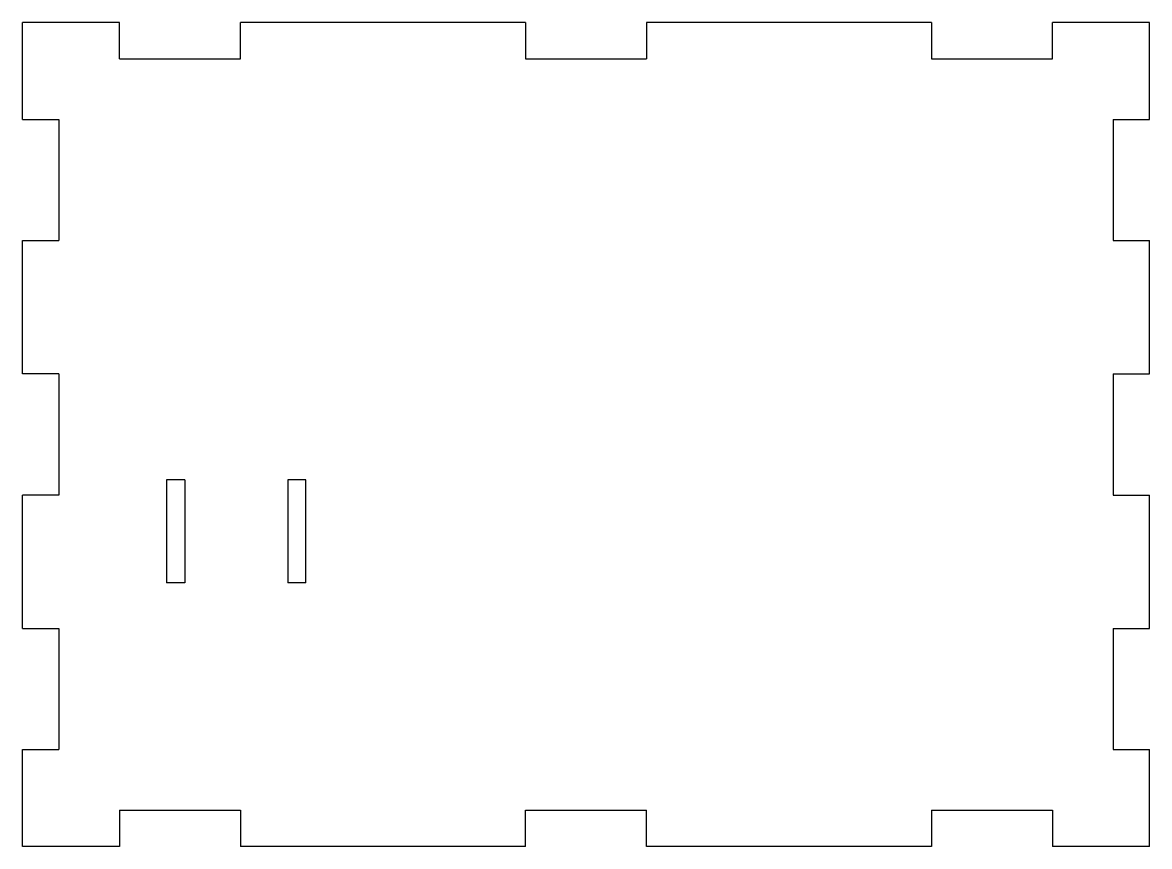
# Model space of a CAD drawing. Extents: x -118 to 68, y -68 to 68.
import ezdxf

# ---------------------------------------------------------------- set-up
doc = ezdxf.new("R2010")
doc.units = 0
doc.layers.add('VISIBLE', color=7, linetype='CONTINUOUS')

msp = doc.modelspace()

# ---------------------------------------------------------------- linework, layer by layer
at = {"layer": 'VISIBLE'}
for p, q in [((-102, 68), (-118, 68)), ((-118, 52), (-118, 68)), ((-102, 62), (-102, 68)), ((-35, 68), (-82, 68)), ((-82, 62), (-82, 68)), ((-35, 68), (-35, 62)), ((32, 68), (-15, 68)), ((-15, 68), (-15, 62)), ((32, 68), (32, 62)), ((68, 68), (52, 68)), ((52, 62), (52, 68)), ((68, 52), (68, 68)), ((-102, 62), (-82, 62)), ((-35, 62), (-15, 62)), ((32, 62), (52, 62)), ((-118, 52), (-112, 52)), ((-112, 52), (-112, 32)), ((62, 52), (62, 32)), ((62, 52), (68, 52)), ((-118, 32), (-112, 32)), ((-118, 10), (-118, 32)), ((62, 32), (68, 32)), ((68, 10), (68, 32)), ((-112, 10), (-118, 10)), ((-112, 10), (-112, -10)), ((62, 10), (62, -10)), ((62, 10), (68, 10)), ((-91.24, -7.5), (-94.24, -7.5)), ((-94.24, -7.5), (-94.24, -24.5)), ((-91.24, -7.5), (-91.24, -24.5)), ((-74.24, -7.5), (-74.24, -24.5)), ((-71.24, -7.5), (-74.24, -7.5)), ((-71.24, -24.5), (-71.24, -7.5)), ((-112, -10), (-118, -10)), ((-118, -32), (-118, -10)), ((62, -10), (68, -10)), ((68, -32), (68, -10)), ((-91.24, -24.5), (-94.24, -24.5)), ((-71.24, -24.5), (-74.24, -24.5)), ((-118, -32), (-112, -32)), ((-112, -32), (-112, -52)), ((62, -32), (62, -52)), ((62, -32), (68, -32)), ((-118, -52), (-112, -52)), ((-118, -68), (-118, -52)), ((62, -52), (68, -52)), ((68, -68), (68, -52)), ((-102, -62), (-102, -68)), ((-102, -62), (-82, -62)), ((-82, -62), (-82, -68)), ((-35, -68), (-35, -62)), ((-35, -62), (-15, -62)), ((-15, -68), (-15, -62)), ((32, -62), (52, -62)), ((32, -62), (32, -68)), ((52, -62), (52, -68)), ((-102, -68), (-118, -68)), ((-35, -68), (-82, -68)), ((32, -68), (-15, -68)), ((68, -68), (52, -68))]:
    msp.add_line(p, q, dxfattribs=at)

doc.saveas('drawing.dxf')
